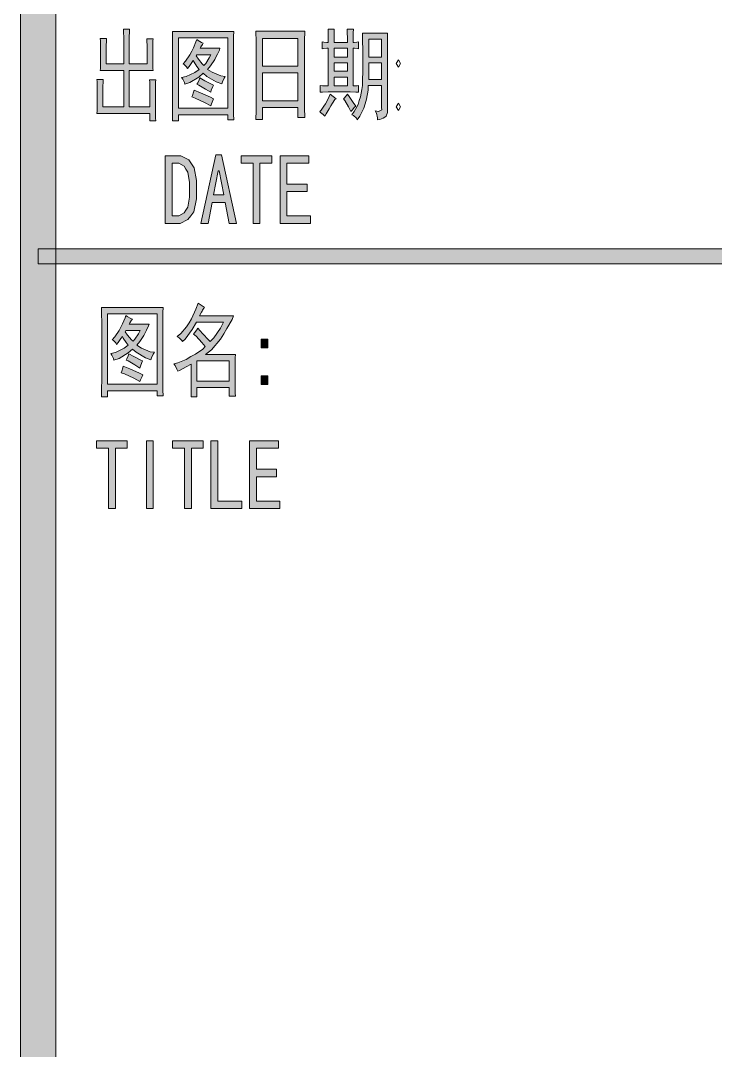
# Model space of a CAD drawing. Header units: millimetres. Extents: x -30643 to 86172, y -19411 to 63186.
# Drawn here: x 77279 to 79987, y -15219 to -11204 of the extents above; entities that cross this region are included whole.
import ezdxf

# ---------------------------------------------------------------- set-up
doc = ezdxf.new("R2010")
doc.units = ezdxf.units.MM

msp = doc.modelspace()

# ---------------------------------------------------------------- hatches: boundary and pattern name
h = msp.add_hatch(color=0)
h.dxf.hatch_style = 2
h.paths.add_polyline_path([(77415.8, -17443.9), (77278.6, -17443.9), (77278.6, 61219), (77415.8, 61219)])
h = msp.add_hatch(color=0)
h.dxf.hatch_style = 2
h.paths.add_polyline_path([(77612.8, -11273.3), (77612.8, -11283.2), (77612.1, -11301.5), (77612.1, -11309.9), (77612.1, -11371.8), (77680.4, -11371.8), (77680.4, -11281.1), (77680.4, -11269.8), (77679.7, -11248.7), (77679, -11237.4), (77703.6, -11237.4), (77702.9, -11246.6), (77702.2, -11268.4), (77702.2, -11281.1), (77702.2, -11371.8), (77771.8, -11371.8), (77771.8, -11314.8), (77771.8, -11302.2), (77771.1, -11282.5), (77770.4, -11274.7), (77795.1, -11274.7), (77794.4, -11282.5), (77793.7, -11302.9), (77793.7, -11316.2), (77793.7, -11357.8), (77793.7, -11370.4), (77794.4, -11390.1), (77795.1, -11397.9), (77702.2, -11397.9), (77702.2, -11540), (77782.4, -11540), (77782.4, -11475.3), (77782.4, -11464), (77781.7, -11443.6), (77781, -11435.2), (77805.6, -11435.2), (77804.9, -11443.6), (77804.2, -11462.6), (77804.2, -11473.9), (77804.2, -11542.8), (77804.2, -11558.3), (77804.9, -11584.4), (77805.6, -11594.2), (77782.4, -11594.2), (77782.4, -11566.1), (77576.2, -11566.1), (77576.9, -11556.9), (77576.9, -11534.4), (77576.9, -11521.7), (77576.9, -11475.3), (77576.9, -11461.9), (77576.9, -11441.5), (77576.2, -11433.8), (77600.1, -11433.8), (77600.1, -11441.5), (77599.4, -11461.9), (77599.4, -11475.3), (77599.4, -11540), (77680.4, -11540), (77680.4, -11397.9), (77588.9, -11397.9), (77589.6, -11390.1), (77590.3, -11371.1), (77590.3, -11359.2), (77590.3, -11311.3), (77590.3, -11301.5), (77589.6, -11282.5), (77588.9, -11273.3)])
h = msp.add_hatch(color=0)
h.paths.add_polyline_path([(78477.6, -11288.8), (78477.6, -11276.8), (78476.9, -11251.5), (78476.9, -11237.4), (78500.9, -11237.4), (78500.2, -11252.9), (78500.2, -11278.2), (78500.2, -11288.8), (78552.2, -11288.8), (78552.2, -11274), (78551.5, -11248.7), (78550.8, -11237.4), (78576.1, -11237.4), (78575.4, -11250.8), (78574.7, -11276.1), (78574.7, -11288.8), (78579, -11288.8), (78589.5, -11287.4), (78595.9, -11286.7), (78595.9, -11313.4), (78590.2, -11312.7), (78579.7, -11311.3), (78574.7, -11311.3), (78574.7, -11458.4), (78579.7, -11458.4), (78590.2, -11457.7), (78595.9, -11457), (78595.9, -11483), (78584.6, -11482.3), (78563.5, -11481.6), (78552.9, -11481.6), (78490.3, -11481.6), (78477.6, -11481.6), (78455.8, -11482.3), (78446.7, -11483), (78446.7, -11457), (78455.1, -11457.7), (78470.6, -11458.4), (78477.6, -11458.4), (78477.6, -11311.3), (78472.7, -11311.3), (78460.7, -11312.7), (78453.7, -11313.4), (78453.7, -11286.7), (78460, -11287.4), (78472, -11288.8)])
h.paths.add_polyline_path([(78552.2, -11345.8), (78552.2, -11311.3), (78500.2, -11311.3), (78500.2, -11345.8)])
h.paths.add_polyline_path([(78552.2, -11458.4), (78552.2, -11424.6), (78500.2, -11424.6), (78500.2, -11458.4)])
h.paths.add_polyline_path([(78552.2, -11401.4), (78552.2, -11369), (78500.2, -11369), (78500.2, -11401.4)])
h = msp.add_hatch(color=0)
h.paths.add_polyline_path([(78109.6, -11246.6), (78108.9, -11266.3), (78108.9, -11308.5), (78108.9, -11331.7), (78108.9, -11497.1), (78108.9, -11521), (78108.9, -11568.2), (78109.6, -11590.7), (78086.4, -11590.7), (78086.4, -11571), (77893.6, -11571), (77893.6, -11594.2), (77870.4, -11594.2), (77870.4, -11570.3), (77871.1, -11521), (77871.1, -11495.7), (77871.1, -11331.7), (77871.1, -11309.2), (77870.4, -11267), (77870.4, -11246.6)])
h.paths.add_polyline_path([(78086.4, -11544.9), (78086.4, -11271.2), (77893.6, -11271.2), (77893.6, -11544.9)])
h = msp.add_hatch(color=0)
h.paths.add_polyline_path([(77990.7, -11291.6), (77987.2, -11296.5), (77980.8, -11306.4), (77978, -11311.3), (78055.4, -11311.3), (78053.3, -11318.4), (78045.6, -11335.2), (78039.9, -11345.8), (78035, -11355.7), (78018.8, -11379.6), (78007.6, -11393.7), (78025.2, -11404.9), (78059.6, -11419), (78075.8, -11421.1), (78072.3, -11428.1), (78065.3, -11442.9), (78062.5, -11450.7), (78040.6, -11442.2), (78004.8, -11421.1), (77990.7, -11409.1), (77973.8, -11423.9), (77937.9, -11445), (77918.9, -11452.1), (77916.8, -11445), (77910.5, -11432.4), (77906.2, -11426), (77924.5, -11421.8), (77958.3, -11405.6), (77974.5, -11393.7), (77966.1, -11383.1), (77954.8, -11366.2), (77951.3, -11359.2), (77945.7, -11366.9), (77935.1, -11382.4), (77929.5, -11390.1), (77925.2, -11384.5), (77916.1, -11374.7), (77911.9, -11371.8), (77921.7, -11361.3), (77938.6, -11336.7), (77945.7, -11323.3), (77952, -11309.9), (77961.8, -11286.7), (77965.4, -11277.5), (77971, -11281.8), (77983.6, -11288.8)])
h.paths.add_polyline_path([(77962.5, -11340.9), (77971.7, -11354.2), (77986.5, -11372.5), (77992.8, -11378.2), (78000.5, -11370.4), (78013.9, -11349.3), (78020.2, -11336.7), (77965.4, -11336.7)])
h = msp.add_hatch(color=0)
h.paths.add_polyline_path([(78386.2, -11245.2), (78385.5, -11283.2), (78385.5, -11366.9), (78385.5, -11413.4), (78385.5, -11459.8), (78385.5, -11544.2), (78386.2, -11581.5), (78359.4, -11581.5), (78359.4, -11542.8), (78220.8, -11542.8), (78220.8, -11589.3), (78195.5, -11589.3), (78196.2, -11554.1), (78196.9, -11470.4), (78196.9, -11422.5), (78196.9, -11374.7), (78196.2, -11286), (78195.5, -11245.2)])
h.paths.add_polyline_path([(78359.4, -11516.8), (78359.4, -11407), (78220.8, -11407), (78220.8, -11516.8)])
h.paths.add_polyline_path([(78359.4, -11381), (78359.4, -11273.3), (78220.8, -11273.3), (78220.8, -11381)])
h = msp.add_hatch(color=0)
h.paths.add_polyline_path([(78660.6, -11555.5), (78674, -11557.6), (78685.9, -11552), (78685.2, -11542.8), (78685.2, -11457), (78633.8, -11457), (78633.1, -11475.3), (78626.8, -11510.5), (78621.2, -11528.1), (78616.3, -11544.9), (78600.8, -11576.6), (78590.9, -11590.7), (78587.4, -11584.4), (78576.1, -11573.8), (78569.1, -11571), (78579, -11557.6), (78593.7, -11530.2), (78598.7, -11515.4), (78603.6, -11500.6), (78609.2, -11471.8), (78610.6, -11457), (78611.3, -11442.2), (78612, -11394.4), (78612, -11361.3), (78612, -11326.8), (78611.3, -11273.3), (78610.6, -11252.9), (78709.1, -11252.9), (78708.4, -11267.7), (78708.4, -11302.9), (78708.4, -11324), (78708.4, -11550.6), (78708.4, -11561.8), (78702.8, -11576.6), (78697.9, -11580.1), (78692.3, -11584.4), (78678.9, -11589.3), (78669.7, -11590.7), (78669.7, -11582.2), (78665.5, -11564.6)])
h.paths.add_polyline_path([(78685.2, -11345.8), (78685.2, -11276.1), (78635.3, -11276.1), (78635.3, -11345.8)])
h.paths.add_polyline_path([(78685.2, -11433.8), (78685.2, -11369), (78635.3, -11369), (78635.3, -11433.8)])
h = msp.add_hatch(color=0)
h.dxf.hatch_style = 2
h.paths.add_polyline_path([(77976.6, -11427.4), (77996.3, -11438), (78023.1, -11452.1), (78030.1, -11454.9), (78027.3, -11461.2), (78021.6, -11475.3), (78019.5, -11483), (77999.8, -11470.4), (77973.1, -11454.9), (77966.1, -11452.1), (77968.9, -11446.4), (77974.5, -11434.5)])
h = msp.add_hatch(color=0)
h.dxf.hatch_style = 2
h.paths.add_polyline_path([(77954.8, -11475.3), (77980.1, -11485.1), (78018.1, -11502), (78030.8, -11509.1), (78028, -11515.4), (78022.4, -11528.8), (78019.5, -11535.8), (77995.6, -11522.4), (77959, -11505.5), (77946.4, -11501.3), (77948.5, -11495.7), (77952.7, -11482.3)])
h = msp.add_hatch(color=0)
h.dxf.hatch_style = 2
h.paths.add_polyline_path([(78507.9, -11509.1), (78503.7, -11511.9), (78493.8, -11525.2), (78487.5, -11536.5), (78481.9, -11547.8), (78469.9, -11566.8), (78464.3, -11575.9), (78457.9, -11570.3), (78448.1, -11561.8), (78444.6, -11558.3), (78449.5, -11553.4), (78460.7, -11537.9), (78466.4, -11528.8), (78472, -11518.9), (78481.2, -11499.9), (78484.7, -11490.8)])
h = msp.add_hatch(color=0)
h.dxf.hatch_style = 2
h.paths.add_polyline_path([(78565.6, -11558.3), (78556.4, -11540), (78542.4, -11515.4), (78536.7, -11509.1), (78540.3, -11506.2), (78548, -11497.1), (78552.2, -11490.8), (78558.6, -11499.9), (78574.7, -11523.1), (78584.6, -11537.2), (78579.7, -11541.4), (78570.5, -11552.7)])
h = msp.add_hatch(color=0)
h.paths.add_polyline_path([(77964.7, -11863), (77964.7, -11898.9), (77953.4, -11949.6), (77942.1, -11964.3), (77930.9, -11979.1), (77900.6, -11994.6), (77881.6, -11994.6), (77842.2, -11994.6), (77842.2, -11730.7), (77881.6, -11730.7), (77902.7, -11730.7), (77934.4, -11746.2), (77944.2, -11761.7), (77954.8, -11777.2), (77964.7, -11827.8)])
h.paths.add_polyline_path([(77937.2, -11863), (77937.2, -11834.9), (77930.2, -11794.8), (77923.1, -11782.8), (77916.1, -11771.5), (77895.7, -11759.6), (77881.6, -11759.6), (77869, -11759.6), (77869, -11965), (77881.6, -11965), (77895.7, -11965), (77916.1, -11953.8), (77923.1, -11942.5), (77930.2, -11931.3), (77937.2, -11891.9)])
h = msp.add_hatch(color=0)
h.paths.add_polyline_path([(78120.2, -11994.6), (78092, -11994.6), (78075.8, -11913), (78025.2, -11913), (78009, -11994.6), (77980.8, -11994.6), (78039.2, -11727.2), (78061.8, -11727.2)])
h.paths.add_polyline_path([(78070.2, -11883.4), (78051.9, -11789.1), (78049.1, -11789.1), (78030.8, -11883.4)])
h = msp.add_hatch(color=0)
h.dxf.hatch_style = 2
h.paths.add_polyline_path([(78257.4, -11759.6), (78211.6, -11759.6), (78211.6, -11994.6), (78184.9, -11994.6), (78184.9, -11759.6), (78138.5, -11759.6), (78138.5, -11730.7), (78257.4, -11730.7)])
h = msp.add_hatch(color=0)
h.dxf.hatch_style = 2
h.paths.add_polyline_path([(78408, -11994.6), (78290.5, -11994.6), (78290.5, -11730.7), (78402.3, -11730.7), (78402.3, -11759.6), (78316.5, -11759.6), (78316.5, -11841.9), (78395.3, -11841.9), (78395.3, -11870.7), (78316.5, -11870.7), (78316.5, -11965), (78408, -11965)])
h = msp.add_hatch(color=0)
h.dxf.hatch_style = 2
h.paths.add_polyline_path([(84204.9, -12093.8), (84204.9, -12152.2), (77346.8, -12152.2), (77346.8, -12093.8)])
h = msp.add_hatch(color=0)
h.paths.add_polyline_path([(77833.8, -12322.5), (77833.1, -12342.2), (77832.4, -12384.4), (77832.4, -12407.7), (77832.4, -12573), (77832.4, -12596.9), (77833.1, -12644.1), (77833.8, -12666.6), (77810.5, -12666.6), (77810.5, -12646.9), (77617, -12646.9), (77617, -12670.1), (77593.8, -12670.1), (77594.5, -12646.2), (77595.2, -12596.9), (77595.2, -12570.9), (77595.2, -12407.7), (77595.2, -12385.1), (77594.5, -12342.9), (77593.8, -12322.5)])
h.paths.add_polyline_path([(77810.5, -12620.9), (77810.5, -12347.1), (77617, -12347.1), (77617, -12620.9)])
h = msp.add_hatch(color=0)
h.paths.add_polyline_path([(77995.6, -12321.1), (77992.8, -12325.3), (77987.9, -12333.1), (77985.8, -12336.6), (77983.6, -12340.8), (77978.7, -12350), (77975.9, -12354.9), (78108.9, -12354.9), (78102.6, -12369), (78082.9, -12404.1), (78070.2, -12425.2), (78058.2, -12446.4), (78022.4, -12487.2), (77999.1, -12506.2), (78115.9, -12506.2), (78115.2, -12518.1), (78115.2, -12542.1), (78115.2, -12554), (78115.2, -12617.4), (78115.2, -12630.7), (78115.2, -12656.1), (78115.9, -12668.7), (78092, -12668.7), (78092, -12634.2), (77965.4, -12634.2), (77965.4, -12670.1), (77942.8, -12670.1), (77942.8, -12658.9), (77943.5, -12634.2), (77943.5, -12620.9), (77943.5, -12543.5), (77924.5, -12554), (77897.8, -12568.1), (77890.8, -12570.9), (77887.9, -12563.2), (77880.9, -12549.1), (77875.3, -12542.1), (77890.8, -12537.8), (77923.8, -12524.5), (77942.1, -12513.9), (77960.4, -12504.1), (77988.6, -12484.4), (77997.7, -12473.8), (77985.1, -12458.3), (77962.5, -12434.4), (77952.7, -12426), (77956.9, -12421.7), (77965.4, -12409.8), (77968.9, -12402.7), (77987.9, -12423.1), (78011.8, -12449.2), (78017.4, -12455.5), (78032.2, -12440.7), (78058.2, -12402.7), (78069.5, -12379.5), (77964.7, -12379.5), (77947.1, -12407.7), (77919.6, -12445.7), (77909.8, -12455.5), (77906.9, -12450.6), (77896.4, -12440.7), (77889.4, -12435.1), (77902.7, -12423.8), (77925.2, -12397.1), (77935.1, -12382.3), (77944.2, -12366.8), (77961.8, -12328.8), (77970.3, -12305.6), (77978, -12311.3), (77990.7, -12319)])
h.paths.add_polyline_path([(78092, -12609.6), (78092, -12530.8), (77965.4, -12530.8), (77965.4, -12609.6)])
h = msp.add_hatch(color=0)
h.paths.add_polyline_path([(77714.1, -12367.5), (77711.3, -12371.8), (77704.3, -12382.3), (77701.5, -12387.2), (77779.6, -12387.2), (77776.8, -12394.3), (77769.7, -12411.2), (77764.1, -12421.7), (77759.2, -12431.6), (77743, -12455.5), (77731.7, -12469.6), (77749.3, -12480.8), (77783.1, -12494.9), (77800, -12497), (77795.8, -12504.1), (77789.4, -12518.8), (77785.9, -12526.6), (77764.8, -12518.1), (77728.9, -12497), (77714.1, -12485.1), (77698, -12499.1), (77662.1, -12520.9), (77642.4, -12528), (77641, -12520.9), (77634.6, -12508.3), (77629.7, -12501.9), (77648.7, -12497.7), (77682.5, -12481.5), (77698, -12469.6), (77690.2, -12459), (77678.3, -12442.1), (77675.4, -12435.1), (77669.8, -12442.8), (77659.3, -12458.3), (77652.9, -12466.1), (77649.4, -12460.4), (77640.3, -12450.6), (77636, -12447.8), (77645.9, -12437.2), (77662.1, -12412.6), (77669.1, -12399.2), (77676.1, -12385.8), (77686, -12362.6), (77688.8, -12353.5), (77694.4, -12357.7), (77707.8, -12364.7)])
h.paths.add_polyline_path([(77686.7, -12416.8), (77695.1, -12430.2), (77710.6, -12448.5), (77717, -12454.1), (77724, -12446.4), (77738.1, -12425.2), (77744.4, -12412.6), (77688.8, -12412.6)])
h = msp.add_hatch(color=0)
h.dxf.hatch_style = 2
h.paths.add_polyline_path([(78242.6, -12480.1), (78215.9, -12480.1), (78215.9, -12446.4), (78242.6, -12446.4)])
h = msp.add_hatch(color=0)
h.dxf.hatch_style = 2
h.paths.add_polyline_path([(77700.8, -12503.4), (77720.5, -12513.9), (77747.2, -12528), (77753.5, -12530.8), (77750.7, -12537.1), (77745.8, -12551.2), (77743.7, -12558.9), (77724, -12546.3), (77697.3, -12530.8), (77690.2, -12528), (77693, -12522.4), (77698, -12510.4)])
h = msp.add_hatch(color=0)
h.dxf.hatch_style = 2
h.paths.add_polyline_path([(77678.3, -12551.2), (77704.3, -12561.1), (77742.3, -12577.9), (77755, -12585), (77752.1, -12591.3), (77746.5, -12604.7), (77743.7, -12611), (77719.8, -12598.4), (77683.2, -12581.5), (77670.5, -12577.2), (77672.6, -12570.9), (77676.8, -12558.2)])
h = msp.add_hatch(color=0)
h.dxf.hatch_style = 2
h.paths.add_polyline_path([(78242.6, -12622.3), (78215.9, -12622.3), (78215.9, -12588.5), (78242.6, -12588.5)])
h = msp.add_hatch(color=0)
h.dxf.hatch_style = 2
h.paths.add_polyline_path([(77693.7, -12871.4), (77648, -12871.4), (77648, -13106.4), (77621.3, -13106.4), (77621.3, -12871.4), (77574.8, -12871.4), (77574.8, -12842.5), (77693.7, -12842.5)])
h = msp.add_hatch(color=0)
h.dxf.hatch_style = 2
h.paths.add_polyline_path([(77795.8, -13106.4), (77769, -13106.4), (77769, -12842.5), (77795.8, -12842.5)])
h = msp.add_hatch(color=0)
h.dxf.hatch_style = 2
h.paths.add_polyline_path([(77990.7, -12871.4), (77944.2, -12871.4), (77944.2, -13106.4), (77917.5, -13106.4), (77917.5, -12871.4), (77871.1, -12871.4), (77871.1, -12842.5), (77990.7, -12842.5)])
h = msp.add_hatch(color=0)
h.dxf.hatch_style = 2
h.paths.add_polyline_path([(78140.6, -13106.4), (78020.2, -13106.4), (78020.2, -12842.5), (78047, -12842.5), (78047, -13076.9), (78140.6, -13076.9)])
h = msp.add_hatch(color=0)
h.dxf.hatch_style = 2
h.paths.add_polyline_path([(78289, -13106.4), (78170.8, -13106.4), (78170.8, -12842.5), (78283.4, -12842.5), (78283.4, -12871.4), (78197.6, -12871.4), (78197.6, -12953), (78276.4, -12953), (78276.4, -12982.6), (78197.6, -12982.6), (78197.6, -13076.9), (78289, -13076.9)])

# ---------------------------------------------------------------- linework, layer by layer
at = {"color": 0, "lineweight": 0}
for points in [[(77415.8, -17443.9), (77278.6, -17443.9), (77278.6, 61219), (77415.8, 61219)], [(77612.8, -11273.3), (77612.8, -11283.2), (77612.1, -11301.5), (77612.1, -11309.9), (77612.1, -11371.8), (77680.4, -11371.8), (77680.4, -11281.1), (77680.4, -11269.8), (77679.7, -11248.7), (77679, -11237.4), (77703.6, -11237.4), (77702.9, -11246.6), (77702.2, -11268.4), (77702.2, -11281.1), (77702.2, -11371.8), (77771.8, -11371.8), (77771.8, -11314.8), (77771.8, -11302.2), (77771.1, -11282.5), (77770.4, -11274.7), (77795.1, -11274.7), (77794.4, -11282.5), (77793.7, -11302.9), (77793.7, -11316.2), (77793.7, -11357.8), (77793.7, -11370.4), (77794.4, -11390.1), (77795.1, -11397.9), (77702.2, -11397.9), (77702.2, -11540), (77782.4, -11540), (77782.4, -11475.3), (77782.4, -11464), (77781.7, -11443.6), (77781, -11435.2), (77805.6, -11435.2), (77804.9, -11443.6), (77804.2, -11462.6), (77804.2, -11473.9), (77804.2, -11542.8), (77804.2, -11558.3), (77804.9, -11584.4), (77805.6, -11594.2), (77782.4, -11594.2), (77782.4, -11566.1), (77576.2, -11566.1), (77576.9, -11556.9), (77576.9, -11534.4), (77576.9, -11521.7), (77576.9, -11475.3), (77576.9, -11461.9), (77576.9, -11441.5), (77576.2, -11433.8), (77600.1, -11433.8), (77600.1, -11441.5), (77599.4, -11461.9), (77599.4, -11475.3), (77599.4, -11540), (77680.4, -11540), (77680.4, -11397.9), (77588.9, -11397.9), (77589.6, -11390.1), (77590.3, -11371.1), (77590.3, -11359.2), (77590.3, -11311.3), (77590.3, -11301.5), (77589.6, -11282.5), (77588.9, -11273.3)], [(78477.6, -11288.8), (78477.6, -11276.8), (78476.9, -11251.5), (78476.9, -11237.4), (78500.9, -11237.4), (78500.2, -11252.9), (78500.2, -11278.2), (78500.2, -11288.8), (78552.2, -11288.8), (78552.2, -11274), (78551.5, -11248.7), (78550.8, -11237.4), (78576.1, -11237.4), (78575.4, -11250.8), (78574.7, -11276.1), (78574.7, -11288.8), (78579, -11288.8), (78589.5, -11287.4), (78595.9, -11286.7), (78595.9, -11313.4), (78590.2, -11312.7), (78579.7, -11311.3), (78574.7, -11311.3), (78574.7, -11458.4), (78579.7, -11458.4), (78590.2, -11457.7), (78595.9, -11457), (78595.9, -11483), (78584.6, -11482.3), (78563.5, -11481.6), (78552.9, -11481.6), (78490.3, -11481.6), (78477.6, -11481.6), (78455.8, -11482.3), (78446.7, -11483), (78446.7, -11457), (78455.1, -11457.7), (78470.6, -11458.4), (78477.6, -11458.4), (78477.6, -11311.3), (78472.7, -11311.3), (78460.7, -11312.7), (78453.7, -11313.4), (78453.7, -11286.7), (78460, -11287.4), (78472, -11288.8)], [(78109.6, -11246.6), (78108.9, -11266.3), (78108.9, -11308.5), (78108.9, -11331.7), (78108.9, -11497.1), (78108.9, -11521), (78108.9, -11568.2), (78109.6, -11590.7), (78086.4, -11590.7), (78086.4, -11571), (77893.6, -11571), (77893.6, -11594.2), (77870.4, -11594.2), (77870.4, -11570.3), (77871.1, -11521), (77871.1, -11495.7), (77871.1, -11331.7), (77871.1, -11309.2), (77870.4, -11267), (77870.4, -11246.6)], [(78086.4, -11544.9), (78086.4, -11271.2), (77893.6, -11271.2), (77893.6, -11544.9)], [(77990.7, -11291.6), (77987.2, -11296.5), (77980.8, -11306.4), (77978, -11311.3), (78055.4, -11311.3), (78053.3, -11318.4), (78045.6, -11335.2), (78039.9, -11345.8), (78035, -11355.7), (78018.8, -11379.6), (78007.6, -11393.7), (78025.2, -11404.9), (78059.6, -11419), (78075.8, -11421.1), (78072.3, -11428.1), (78065.3, -11442.9), (78062.5, -11450.7), (78040.6, -11442.2), (78004.8, -11421.1), (77990.7, -11409.1), (77973.8, -11423.9), (77937.9, -11445), (77918.9, -11452.1), (77916.8, -11445), (77910.5, -11432.4), (77906.2, -11426), (77924.5, -11421.8), (77958.3, -11405.6), (77974.5, -11393.7), (77966.1, -11383.1), (77954.8, -11366.2), (77951.3, -11359.2), (77945.7, -11366.9), (77935.1, -11382.4), (77929.5, -11390.1), (77925.2, -11384.5), (77916.1, -11374.7), (77911.9, -11371.8), (77921.7, -11361.3), (77938.6, -11336.7), (77945.7, -11323.3), (77952, -11309.9), (77961.8, -11286.7), (77965.4, -11277.5), (77971, -11281.8), (77983.6, -11288.8)], [(78386.2, -11245.2), (78385.5, -11283.2), (78385.5, -11366.9), (78385.5, -11413.4), (78385.5, -11459.8), (78385.5, -11544.2), (78386.2, -11581.5), (78359.4, -11581.5), (78359.4, -11542.8), (78220.8, -11542.8), (78220.8, -11589.3), (78195.5, -11589.3), (78196.2, -11554.1), (78196.9, -11470.4), (78196.9, -11422.5), (78196.9, -11374.7), (78196.2, -11286), (78195.5, -11245.2)], [(78359.4, -11381), (78359.4, -11273.3), (78220.8, -11273.3), (78220.8, -11381)], [(78660.6, -11555.5), (78674, -11557.6), (78685.9, -11552), (78685.2, -11542.8), (78685.2, -11457), (78633.8, -11457), (78633.1, -11475.3), (78626.8, -11510.5), (78621.2, -11528.1), (78616.3, -11544.9), (78600.8, -11576.6), (78590.9, -11590.7), (78587.4, -11584.4), (78576.1, -11573.8), (78569.1, -11571), (78579, -11557.6), (78593.7, -11530.2), (78598.7, -11515.4), (78603.6, -11500.6), (78609.2, -11471.8), (78610.6, -11457), (78611.3, -11442.2), (78612, -11394.4), (78612, -11361.3), (78612, -11326.8), (78611.3, -11273.3), (78610.6, -11252.9), (78709.1, -11252.9), (78708.4, -11267.7), (78708.4, -11302.9), (78708.4, -11324), (78708.4, -11550.6), (78708.4, -11561.8), (78702.8, -11576.6), (78697.9, -11580.1), (78692.3, -11584.4), (78678.9, -11589.3), (78669.7, -11590.7), (78669.7, -11582.2), (78665.5, -11564.6)], [(78685.2, -11345.8), (78685.2, -11276.1), (78635.3, -11276.1), (78635.3, -11345.8)], [(78552.2, -11345.8), (78552.2, -11311.3), (78500.2, -11311.3), (78500.2, -11345.8)], [(77962.5, -11340.9), (77971.7, -11354.2), (77986.5, -11372.5), (77992.8, -11378.2), (78000.5, -11370.4), (78013.9, -11349.3), (78020.2, -11336.7), (77965.4, -11336.7)], [(78751.4, -11357.1), (78742.9, -11371.1), (78751.4, -11385.2), (78759.8, -11371.1)], [(78552.2, -11401.4), (78552.2, -11369), (78500.2, -11369), (78500.2, -11401.4)], [(78685.2, -11433.8), (78685.2, -11369), (78635.3, -11369), (78635.3, -11433.8)], [(77976.6, -11427.4), (77996.3, -11438), (78023.1, -11452.1), (78030.1, -11454.9), (78027.3, -11461.2), (78021.6, -11475.3), (78019.5, -11483), (77999.8, -11470.4), (77973.1, -11454.9), (77966.1, -11452.1), (77968.9, -11446.4), (77974.5, -11434.5)], [(78359.4, -11516.8), (78359.4, -11407), (78220.8, -11407), (78220.8, -11516.8)], [(78552.2, -11458.4), (78552.2, -11424.6), (78500.2, -11424.6), (78500.2, -11458.4)], [(77954.8, -11475.3), (77980.1, -11485.1), (78018.1, -11502), (78030.8, -11509.1), (78028, -11515.4), (78022.4, -11528.8), (78019.5, -11535.8), (77995.6, -11522.4), (77959, -11505.5), (77946.4, -11501.3), (77948.5, -11495.7), (77952.7, -11482.3)], [(78507.9, -11509.1), (78503.7, -11511.9), (78493.8, -11525.2), (78487.5, -11536.5), (78481.9, -11547.8), (78469.9, -11566.8), (78464.3, -11575.9), (78457.9, -11570.3), (78448.1, -11561.8), (78444.6, -11558.3), (78449.5, -11553.4), (78460.7, -11537.9), (78466.4, -11528.8), (78472, -11518.9), (78481.2, -11499.9), (78484.7, -11490.8)], [(78565.6, -11558.3), (78556.4, -11540), (78542.4, -11515.4), (78536.7, -11509.1), (78540.3, -11506.2), (78548, -11497.1), (78552.2, -11490.8), (78558.6, -11499.9), (78574.7, -11523.1), (78584.6, -11537.2), (78579.7, -11541.4), (78570.5, -11552.7)], [(78751.4, -11525.9), (78742.9, -11540), (78751.4, -11554.1), (78759.8, -11540)], [(77964.7, -11863), (77964.7, -11898.9), (77953.4, -11949.6), (77942.1, -11964.3), (77930.9, -11979.1), (77900.6, -11994.6), (77881.6, -11994.6), (77842.2, -11994.6), (77842.2, -11730.7), (77881.6, -11730.7), (77902.7, -11730.7), (77934.4, -11746.2), (77944.2, -11761.7), (77954.8, -11777.2), (77964.7, -11827.8)], [(77937.2, -11863), (77937.2, -11834.9), (77930.2, -11794.8), (77923.1, -11782.8), (77916.1, -11771.5), (77895.7, -11759.6), (77881.6, -11759.6), (77869, -11759.6), (77869, -11965), (77881.6, -11965), (77895.7, -11965), (77916.1, -11953.8), (77923.1, -11942.5), (77930.2, -11931.3), (77937.2, -11891.9)], [(78120.2, -11994.6), (78092, -11994.6), (78075.8, -11913), (78025.2, -11913), (78009, -11994.6), (77980.8, -11994.6), (78039.2, -11727.2), (78061.8, -11727.2)], [(78257.4, -11759.6), (78211.6, -11759.6), (78211.6, -11994.6), (78184.9, -11994.6), (78184.9, -11759.6), (78138.5, -11759.6), (78138.5, -11730.7), (78257.4, -11730.7)], [(78408, -11994.6), (78290.5, -11994.6), (78290.5, -11730.7), (78402.3, -11730.7), (78402.3, -11759.6), (78316.5, -11759.6), (78316.5, -11841.9), (78395.3, -11841.9), (78395.3, -11870.7), (78316.5, -11870.7), (78316.5, -11965), (78408, -11965)], [(78070.2, -11883.4), (78051.9, -11789.1), (78049.1, -11789.1), (78030.8, -11883.4)], [(84204.9, -12093.8), (84204.9, -12152.2), (77346.8, -12152.2), (77346.8, -12093.8)], [(77833.8, -12322.5), (77833.1, -12342.2), (77832.4, -12384.4), (77832.4, -12407.7), (77832.4, -12573), (77832.4, -12596.9), (77833.1, -12644.1), (77833.8, -12666.6), (77810.5, -12666.6), (77810.5, -12646.9), (77617, -12646.9), (77617, -12670.1), (77593.8, -12670.1), (77594.5, -12646.2), (77595.2, -12596.9), (77595.2, -12570.9), (77595.2, -12407.7), (77595.2, -12385.1), (77594.5, -12342.9), (77593.8, -12322.5)], [(77995.6, -12321.1), (77992.8, -12325.3), (77987.9, -12333.1), (77985.8, -12336.6), (77983.6, -12340.8), (77978.7, -12350), (77975.9, -12354.9), (78108.9, -12354.9), (78102.6, -12369), (78082.9, -12404.1), (78070.2, -12425.2), (78058.2, -12446.4), (78022.4, -12487.2), (77999.1, -12506.2), (78115.9, -12506.2), (78115.2, -12518.1), (78115.2, -12542.1), (78115.2, -12554), (78115.2, -12617.4), (78115.2, -12630.7), (78115.2, -12656.1), (78115.9, -12668.7), (78092, -12668.7), (78092, -12634.2), (77965.4, -12634.2), (77965.4, -12670.1), (77942.8, -12670.1), (77942.8, -12658.9), (77943.5, -12634.2), (77943.5, -12620.9), (77943.5, -12543.5), (77924.5, -12554), (77897.8, -12568.1), (77890.8, -12570.9), (77887.9, -12563.2), (77880.9, -12549.1), (77875.3, -12542.1), (77890.8, -12537.8), (77923.8, -12524.5), (77942.1, -12513.9), (77960.4, -12504.1), (77988.6, -12484.4), (77997.7, -12473.8), (77985.1, -12458.3), (77962.5, -12434.4), (77952.7, -12426), (77956.9, -12421.7), (77965.4, -12409.8), (77968.9, -12402.7), (77987.9, -12423.1), (78011.8, -12449.2), (78017.4, -12455.5), (78032.2, -12440.7), (78058.2, -12402.7), (78069.5, -12379.5), (77964.7, -12379.5), (77947.1, -12407.7), (77919.6, -12445.7), (77909.8, -12455.5), (77906.9, -12450.6), (77896.4, -12440.7), (77889.4, -12435.1), (77902.7, -12423.8), (77925.2, -12397.1), (77935.1, -12382.3), (77944.2, -12366.8), (77961.8, -12328.8), (77970.3, -12305.6), (77978, -12311.3), (77990.7, -12319)], [(77810.5, -12620.9), (77810.5, -12347.1), (77617, -12347.1), (77617, -12620.9)], [(77714.1, -12367.5), (77711.3, -12371.8), (77704.3, -12382.3), (77701.5, -12387.2), (77779.6, -12387.2), (77776.8, -12394.3), (77769.7, -12411.2), (77764.1, -12421.7), (77759.2, -12431.6), (77743, -12455.5), (77731.7, -12469.6), (77749.3, -12480.8), (77783.1, -12494.9), (77800, -12497), (77795.8, -12504.1), (77789.4, -12518.8), (77785.9, -12526.6), (77764.8, -12518.1), (77728.9, -12497), (77714.1, -12485.1), (77698, -12499.1), (77662.1, -12520.9), (77642.4, -12528), (77641, -12520.9), (77634.6, -12508.3), (77629.7, -12501.9), (77648.7, -12497.7), (77682.5, -12481.5), (77698, -12469.6), (77690.2, -12459), (77678.3, -12442.1), (77675.4, -12435.1), (77669.8, -12442.8), (77659.3, -12458.3), (77652.9, -12466.1), (77649.4, -12460.4), (77640.3, -12450.6), (77636, -12447.8), (77645.9, -12437.2), (77662.1, -12412.6), (77669.1, -12399.2), (77676.1, -12385.8), (77686, -12362.6), (77688.8, -12353.5), (77694.4, -12357.7), (77707.8, -12364.7)], [(77686.7, -12416.8), (77695.1, -12430.2), (77710.6, -12448.5), (77717, -12454.1), (77724, -12446.4), (77738.1, -12425.2), (77744.4, -12412.6), (77688.8, -12412.6)], [(78242.6, -12480.1), (78215.9, -12480.1), (78215.9, -12446.4), (78242.6, -12446.4)], [(77700.8, -12503.4), (77720.5, -12513.9), (77747.2, -12528), (77753.5, -12530.8), (77750.7, -12537.1), (77745.8, -12551.2), (77743.7, -12558.9), (77724, -12546.3), (77697.3, -12530.8), (77690.2, -12528), (77693, -12522.4), (77698, -12510.4)], [(77678.3, -12551.2), (77704.3, -12561.1), (77742.3, -12577.9), (77755, -12585), (77752.1, -12591.3), (77746.5, -12604.7), (77743.7, -12611), (77719.8, -12598.4), (77683.2, -12581.5), (77670.5, -12577.2), (77672.6, -12570.9), (77676.8, -12558.2)], [(78092, -12609.6), (78092, -12530.8), (77965.4, -12530.8), (77965.4, -12609.6)], [(78242.6, -12622.3), (78215.9, -12622.3), (78215.9, -12588.5), (78242.6, -12588.5)], [(77693.7, -12871.4), (77648, -12871.4), (77648, -13106.4), (77621.3, -13106.4), (77621.3, -12871.4), (77574.8, -12871.4), (77574.8, -12842.5), (77693.7, -12842.5)], [(77795.8, -13106.4), (77769, -13106.4), (77769, -12842.5), (77795.8, -12842.5)], [(77990.7, -12871.4), (77944.2, -12871.4), (77944.2, -13106.4), (77917.5, -13106.4), (77917.5, -12871.4), (77871.1, -12871.4), (77871.1, -12842.5), (77990.7, -12842.5)], [(78140.6, -13106.4), (78020.2, -13106.4), (78020.2, -12842.5), (78047, -12842.5), (78047, -13076.9), (78140.6, -13076.9)], [(78289, -13106.4), (78170.8, -13106.4), (78170.8, -12842.5), (78283.4, -12842.5), (78283.4, -12871.4), (78197.6, -12871.4), (78197.6, -12953), (78276.4, -12953), (78276.4, -12982.6), (78197.6, -12982.6), (78197.6, -13076.9), (78289, -13076.9)]]:
    msp.add_lwpolyline(points, close=True, dxfattribs=at)

doc.saveas('drawing.dxf')
